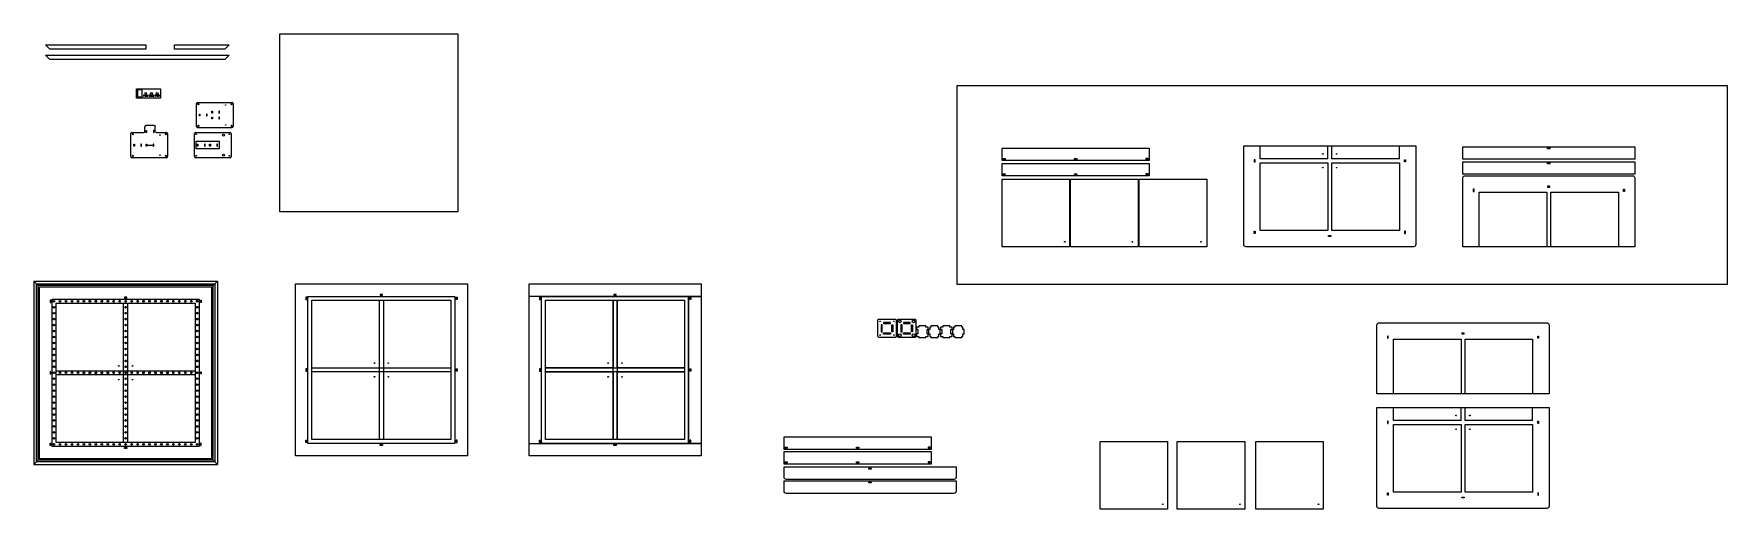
# Model space of a CAD drawing. Header units: inches. Extents: x 107 to 292, y 93 to 145.
import ezdxf

# ---------------------------------------------------------------- set-up
doc = ezdxf.new("R2010")
doc.units = ezdxf.units.IN
doc.header["$MEASUREMENT"] = 0

msp = doc.modelspace()

# ---------------------------------------------------------------- linework, layer by layer
at = {"color": 1}
for p, q in [((118.54, 138.88), (118.54, 138.13)), ((124.96, 134.9), (124.96, 137.4)), ((125.08, 137.52), (128.83, 137.52)), ((128.96, 137.4), (128.96, 134.9)), ((119.32, 134.37), (119.32, 134.87)), ((120.35, 135), (119.45, 135)), ((120.47, 134.37), (120.47, 134.87)), ((128.83, 134.77), (125.08, 134.77)), ((117.81, 131.62), (117.81, 134.12)), ((117.94, 134.25), (119.2, 134.25)), ((119.55, 132.87), (120.25, 132.87)), ((120.6, 134.25), (121.69, 134.25)), ((121.81, 134.12), (121.81, 131.62)), ((124.73, 131.62), (124.73, 134.12)), ((124.86, 134.25), (128.61, 134.25)), ((128.73, 134.12), (128.73, 131.62)), ((121.69, 131.5), (117.94, 131.5)), ((128.61, 131.5), (124.86, 131.5))]:
    msp.add_line(p, q, dxfattribs=at)
at = {"color": 3}
for p, q in [((248.23, 131.37), (248.23, 132.78)), ((248.66, 131.37), (248.66, 132.78)), ((256.03, 131.37), (256.03, 132.78)), ((262.75, 102.85), (262.75, 104.26)), ((263.18, 102.85), (263.18, 104.26)), ((270.55, 102.85), (270.55, 104.26))]:
    msp.add_line(p, q, dxfattribs=at)
at = {"color": 4}
for points in [[(153.43, 125.6), (134.03, 125.6), (134.03, 145), (153.43, 145)], [(126.94, 98.35), (107.54, 98.35), (107.54, 117.75), (126.94, 117.75)]]:
    msp.add_lwpolyline(points, close=True, dxfattribs=at)
at = {"color": 1}
for points in [[(119.45, 143.32), (108.98, 143.32), (108.51, 143.8), (119.45, 143.8)], [(128.51, 142.66), (128.03, 142.19), (108.98, 142.19), (108.51, 142.66)], [(122.57, 143.8), (128.51, 143.8), (128.03, 143.32), (122.57, 143.32)], [(118.42, 139), (121.04, 139), (121.04, 138), (118.42, 138)], [(207.86, 139.36), (291.74, 139.36), (291.74, 117.66), (207.86, 117.66)], [(126.69, 136.37), (126.62, 136.37), (126.62, 136.57), (126.69, 136.57)], [(127.39, 136.37), (127.47, 136.37), (127.47, 136.57), (127.39, 136.57)], [(125.34, 136.05), (125.27, 136.05), (125.27, 136.25), (125.34, 136.25)], [(126.04, 136.05), (126.12, 136.05), (126.12, 136.25), (126.04, 136.25)], [(126.69, 135.72), (126.62, 135.72), (126.62, 135.92), (126.69, 135.92)], [(127.39, 135.72), (127.47, 135.72), (127.47, 135.92), (127.39, 135.92)], [(118.2, 132.77), (118.12, 132.77), (118.12, 132.97), (118.2, 132.97)], [(118.9, 132.77), (118.97, 132.77), (118.97, 132.97), (118.9, 132.97)], [(119.52, 134.25), (119.45, 134.25), (119.45, 134.45), (119.52, 134.45)], [(119.55, 132.77), (119.47, 132.77), (119.47, 132.97), (119.55, 132.97)], [(120.25, 132.77), (120.32, 132.77), (120.32, 132.97), (120.25, 132.97)], [(120.27, 134.25), (120.35, 134.25), (120.35, 134.45), (120.27, 134.45)], [(124.93, 133.3), (127.43, 133.3), (127.43, 132.45), (124.93, 132.45)], [(125.12, 132.77), (125.04, 132.77), (125.04, 132.97), (125.12, 132.97)], [(125.82, 132.77), (125.89, 132.77), (125.89, 132.97), (125.82, 132.97)], [(126.47, 132.77), (126.39, 132.77), (126.39, 132.97), (126.47, 132.97)], [(127.17, 132.77), (127.24, 132.77), (127.24, 132.97), (127.17, 132.97)], [(212.73, 131.18), (212.73, 132.54), (228.76, 132.54), (228.76, 131.18)], [(213.07, 131.41), (213.07, 131.31), (212.82, 131.31), (212.82, 131.41)], [(220.87, 131.41), (220.87, 131.31), (220.62, 131.31), (220.62, 131.41)], [(228.42, 131.41), (228.42, 131.31), (228.67, 131.31), (228.67, 131.41)], [(240.2, 131.03), (240.3, 131.03), (240.3, 131.28), (240.2, 131.28)], [(256.68, 131.03), (256.58, 131.03), (256.58, 131.28), (256.68, 131.28)], [(262.93, 132.7), (281.68, 132.7), (281.68, 131.34), (262.93, 131.34)], [(262.93, 131.06), (281.68, 131.06), (281.68, 129.7), (262.93, 129.7)], [(272.18, 132.48), (272.18, 132.58), (272.43, 132.58), (272.43, 132.48)], [(212.73, 129.52), (212.73, 130.88), (228.76, 130.88), (228.76, 129.52)], [(212.73, 129.15), (220.1, 129.15), (220.1, 121.78), (212.73, 121.78)], [(213.07, 129.75), (213.07, 129.65), (212.82, 129.65), (212.82, 129.75)], [(220.2, 129.15), (227.57, 129.15), (227.57, 121.78), (220.2, 121.78)], [(220.87, 129.75), (220.87, 129.65), (220.62, 129.65), (220.62, 129.75)], [(227.67, 129.15), (235.04, 129.15), (235.04, 121.78), (227.67, 121.78)], [(228.42, 129.75), (228.42, 129.65), (228.67, 129.65), (228.67, 129.75)], [(272.18, 130.84), (272.18, 130.94), (272.43, 130.94), (272.43, 130.84)], [(264.07, 127.83), (264.17, 127.83), (264.17, 128.08), (264.07, 128.08)], [(272.18, 128.4), (272.18, 128.3), (272.43, 128.3), (272.43, 128.4)], [(280.55, 127.83), (280.45, 127.83), (280.45, 128.08), (280.55, 128.08)], [(240.2, 123.48), (240.3, 123.48), (240.3, 123.23), (240.2, 123.23)], [(248.32, 122.92), (248.32, 123.02), (248.57, 123.02), (248.57, 122.92)], [(256.68, 123.48), (256.58, 123.48), (256.58, 123.23), (256.68, 123.23)], [(107.86, 117.42), (126.61, 117.42), (126.61, 98.67), (107.86, 98.67)], [(117.11, 116.29), (117.11, 116.19), (117.36, 116.19), (117.36, 116.29)], [(135.73, 117.74), (154.48, 117.74), (154.48, 98.99), (135.73, 98.99)], [(136.87, 116.04), (136.97, 116.04), (136.97, 116.29), (136.87, 116.29)], [(153.12, 100.35), (137.09, 100.35), (137.09, 116.38), (153.12, 116.38)], [(144.98, 116.6), (144.98, 116.5), (145.23, 116.5), (145.23, 116.6)], [(153.35, 116.04), (153.25, 116.04), (153.25, 116.29), (153.35, 116.29)], [(161.19, 117.74), (179.94, 117.74), (179.94, 98.99), (161.19, 98.99)], [(161.19, 117.74), (179.94, 117.74), (179.94, 116.38), (161.19, 116.38)], [(162.33, 116.04), (162.43, 116.04), (162.43, 116.29), (162.33, 116.29)], [(178.58, 100.35), (162.55, 100.35), (162.55, 116.38), (178.58, 116.38)], [(170.44, 116.6), (170.44, 116.5), (170.69, 116.5), (170.69, 116.6)], [(178.58, 116.38), (179.94, 116.38), (179.94, 100.35), (178.58, 100.35)], [(178.81, 116.04), (178.71, 116.04), (178.71, 116.29), (178.81, 116.29)], [(109, 115.72), (109.1, 115.72), (109.1, 115.97), (109, 115.97)], [(125.25, 100.03), (109.22, 100.03), (109.22, 116.06), (125.25, 116.06)], [(109.65, 115.63), (124.82, 115.63), (124.82, 100.46), (109.65, 100.46)], [(117.02, 115.63), (117.45, 115.63), (117.45, 100.46), (117.02, 100.46)], [(125.48, 115.72), (125.38, 115.72), (125.38, 115.97), (125.48, 115.97)], [(137.52, 115.95), (152.69, 115.95), (152.69, 100.78), (137.52, 100.78)], [(144.89, 115.95), (145.32, 115.95), (145.32, 100.78), (144.89, 100.78)], [(162.98, 115.95), (178.15, 115.95), (178.15, 100.78), (162.98, 100.78)], [(170.35, 115.95), (170.78, 115.95), (170.78, 100.78), (170.35, 100.78)], [(199.69, 112.53), (199.69, 113.28), (199.57, 113.28), (199.57, 112.53)], [(199.83, 113.42), (200.58, 113.42), (200.58, 113.54), (199.83, 113.54)], [(200.72, 112.53), (200.72, 113.28), (200.84, 113.28), (200.84, 112.53)], [(201.84, 112.53), (201.84, 113.28), (201.72, 113.28), (201.72, 112.53)], [(201.98, 113.42), (202.73, 113.42), (202.73, 113.54), (201.98, 113.54)], [(202.87, 112.53), (202.87, 113.28), (202.99, 113.28), (202.99, 112.53)], [(204.56, 112.78), (204.69, 112.78), (204.69, 113.04), (204.43, 113.04), (204.43, 113.16), (203.68, 113.16), (203.68, 113.04), (203.42, 113.04), (203.42, 112.78), (203.55, 112.78), (203.55, 112.28), (203.42, 112.28), (203.42, 112.02), (203.68, 112.02), (203.68, 111.91), (204.43, 111.91), (204.43, 112.02), (204.69, 112.02), (204.69, 112.28), (204.56, 112.28)], [(205.86, 112.28), (205.99, 112.28), (205.99, 112.78), (205.86, 112.78), (205.86, 113.04), (205.73, 113.04), (205.73, 113.16), (204.98, 113.16), (204.98, 113.04), (204.85, 113.04), (204.85, 112.78), (204.72, 112.78), (204.72, 112.28), (204.85, 112.28), (204.85, 112.02), (204.98, 112.02), (204.98, 111.91), (205.73, 111.91), (205.73, 112.02), (205.86, 112.02)], [(207.17, 112.78), (207.3, 112.78), (207.3, 113.04), (207.04, 113.04), (207.04, 113.16), (206.29, 113.16), (206.29, 113.04), (206.03, 113.04), (206.03, 112.78), (206.16, 112.78), (206.16, 112.28), (206.03, 112.28), (206.03, 112.02), (206.29, 112.02), (206.29, 111.91), (207.04, 111.91), (207.04, 112.02), (207.3, 112.02), (207.3, 112.28), (207.17, 112.28)], [(208.47, 112.28), (208.6, 112.28), (208.6, 112.78), (208.47, 112.78), (208.47, 113.04), (208.34, 113.04), (208.34, 113.16), (207.59, 113.16), (207.59, 113.04), (207.46, 113.04), (207.46, 112.78), (207.33, 112.78), (207.33, 112.28), (207.46, 112.28), (207.46, 112.02), (207.59, 112.02), (207.59, 111.91), (208.34, 111.91), (208.34, 112.02), (208.47, 112.02)], [(199.83, 112.39), (200.58, 112.39), (200.58, 112.27), (199.83, 112.27)], [(201.98, 112.39), (202.73, 112.39), (202.73, 112.27), (201.98, 112.27)], [(254.72, 111.81), (254.82, 111.81), (254.82, 112.06), (254.72, 112.06)], [(262.84, 112.38), (262.84, 112.28), (263.09, 112.28), (263.09, 112.38)], [(271.2, 111.81), (271.1, 111.81), (271.1, 112.06), (271.2, 112.06)], [(109, 107.92), (109.1, 107.92), (109.1, 108.17), (109, 108.17)], [(124.82, 108.26), (124.82, 107.83), (109.65, 107.83), (109.65, 108.26)], [(125.48, 107.92), (125.38, 107.92), (125.38, 108.17), (125.48, 108.17)], [(136.87, 108.24), (136.97, 108.24), (136.97, 108.49), (136.87, 108.49)], [(152.69, 108.58), (152.69, 108.15), (137.52, 108.15), (137.52, 108.58)], [(153.35, 108.24), (153.25, 108.24), (153.25, 108.49), (153.35, 108.49)], [(162.33, 108.24), (162.43, 108.24), (162.43, 108.49), (162.33, 108.49)], [(178.15, 108.58), (178.15, 108.15), (162.98, 108.15), (162.98, 108.58)], [(178.81, 108.24), (178.71, 108.24), (178.71, 108.49), (178.81, 108.49)], [(254.72, 102.51), (254.82, 102.51), (254.82, 102.76), (254.72, 102.76)], [(271.2, 102.51), (271.1, 102.51), (271.1, 102.76), (271.2, 102.76)], [(109, 100.37), (109.1, 100.37), (109.1, 100.12), (109, 100.12)], [(117.11, 99.81), (117.11, 99.91), (117.36, 99.91), (117.36, 99.81)], [(125.48, 100.37), (125.38, 100.37), (125.38, 100.12), (125.48, 100.12)], [(136.87, 100.69), (136.97, 100.69), (136.97, 100.44), (136.87, 100.44)], [(144.98, 100.12), (144.98, 100.22), (145.23, 100.22), (145.23, 100.12)], [(153.35, 100.69), (153.25, 100.69), (153.25, 100.44), (153.35, 100.44)], [(161.19, 100.35), (179.94, 100.35), (179.94, 98.99), (161.19, 98.99)], [(162.33, 100.69), (162.43, 100.69), (162.43, 100.44), (162.33, 100.44)], [(170.44, 100.12), (170.44, 100.22), (170.69, 100.22), (170.69, 100.12)], [(178.81, 100.69), (178.71, 100.69), (178.71, 100.44), (178.81, 100.44)], [(188.98, 99.7), (188.98, 101.06), (205.01, 101.06), (205.01, 99.7)], [(189.32, 99.93), (189.32, 99.83), (189.07, 99.83), (189.07, 99.93)], [(197.12, 99.93), (197.12, 99.83), (196.87, 99.83), (196.87, 99.93)], [(204.67, 99.93), (204.67, 99.83), (204.92, 99.83), (204.92, 99.93)], [(223.41, 100.55), (230.78, 100.55), (230.78, 93.18), (223.41, 93.18)], [(231.82, 100.55), (239.19, 100.55), (239.19, 93.18), (231.82, 93.18)], [(240.37, 100.55), (247.74, 100.55), (247.74, 93.18), (240.37, 93.18)], [(188.98, 98.1), (188.98, 99.46), (205.01, 99.46), (205.01, 98.1)], [(189.32, 98.33), (189.32, 98.23), (189.07, 98.23), (189.07, 98.33)], [(197.12, 98.33), (197.12, 98.23), (196.87, 98.23), (196.87, 98.33)], [(204.67, 98.33), (204.67, 98.23), (204.92, 98.23), (204.92, 98.33)], [(198.23, 97.55), (198.23, 97.65), (198.48, 97.65), (198.48, 97.55)], [(198.23, 96.04), (198.23, 96.14), (198.48, 96.14), (198.48, 96.04)], [(254.72, 94.96), (254.82, 94.96), (254.82, 94.71), (254.72, 94.71)], [(262.84, 94.4), (262.84, 94.5), (263.09, 94.5), (263.09, 94.4)], [(271.2, 94.96), (271.1, 94.96), (271.1, 94.71), (271.2, 94.71)]]:
    msp.add_lwpolyline(points, close=True, dxfattribs=at)
msp.add_lwpolyline([(118.54, 138.13), (119.04, 138.13), (119.04, 138.88), (118.54, 138.88)], dxfattribs=at)
at = {"color": 2, "linetype": 'ByBlock', "flags": 128}
for points in [[(119.29, 138.22), (119.3, 138.22), (119.3, 138.33), (119.28, 138.33), (119.26, 138.25), (119.26, 138.25), (119.25, 138.24), (119.25, 138.23), (119.25, 138.24), (119.25, 138.24), (119.25, 138.25), (119.22, 138.33), (119.2, 138.33), (119.2, 138.22), (119.21, 138.22), (119.21, 138.31), (119.24, 138.22), (119.26, 138.22), (119.29, 138.31)], [(119.43, 138.27), (119.43, 138.28), (119.42, 138.29), (119.42, 138.29), (119.42, 138.3), (119.42, 138.3), (119.42, 138.31), (119.41, 138.31), (119.41, 138.32), (119.4, 138.32), (119.4, 138.32), (119.39, 138.32), (119.39, 138.33), (119.38, 138.33), (119.37, 138.33), (119.37, 138.33), (119.37, 138.33), (119.36, 138.33), (119.35, 138.32), (119.35, 138.32), (119.34, 138.32), (119.34, 138.31), (119.33, 138.31), (119.33, 138.3), (119.33, 138.3), (119.32, 138.29), (119.32, 138.29), (119.32, 138.28), (119.32, 138.27), (119.32, 138.27), (119.32, 138.26), (119.32, 138.26), (119.33, 138.25), (119.33, 138.24), (119.33, 138.24), (119.33, 138.24), (119.34, 138.23), (119.34, 138.23), (119.35, 138.22), (119.35, 138.22), (119.35, 138.22), (119.36, 138.22), (119.37, 138.22), (119.37, 138.22), (119.37, 138.22), (119.38, 138.22), (119.39, 138.22), (119.39, 138.22), (119.4, 138.22), (119.4, 138.22), (119.41, 138.23), (119.41, 138.23), (119.42, 138.24), (119.42, 138.24), (119.42, 138.24), (119.42, 138.25), (119.42, 138.26), (119.43, 138.26), (119.43, 138.27)], [(119.41, 138.27), (119.41, 138.26), (119.41, 138.26), (119.41, 138.25), (119.4, 138.24), (119.4, 138.24), (119.4, 138.24), (119.39, 138.23), (119.39, 138.23), (119.38, 138.23), (119.37, 138.23), (119.37, 138.23), (119.36, 138.23), (119.36, 138.23), (119.35, 138.23), (119.35, 138.24), (119.34, 138.24), (119.34, 138.25), (119.34, 138.26), (119.34, 138.26), (119.34, 138.27), (119.34, 138.28), (119.34, 138.28), (119.34, 138.29), (119.34, 138.3), (119.34, 138.3), (119.35, 138.31), (119.35, 138.31), (119.35, 138.31), (119.36, 138.31), (119.37, 138.32), (119.37, 138.32), (119.38, 138.32), (119.39, 138.31), (119.39, 138.31), (119.4, 138.31), (119.4, 138.3), (119.41, 138.29), (119.41, 138.29), (119.41, 138.29), (119.41, 138.28), (119.41, 138.27)], [(119.53, 138.28), (119.53, 138.29), (119.53, 138.29), (119.53, 138.3), (119.53, 138.3), (119.53, 138.31), (119.52, 138.31), (119.52, 138.32), (119.51, 138.32), (119.51, 138.32), (119.5, 138.32), (119.5, 138.33), (119.49, 138.33), (119.44, 138.33), (119.44, 138.22), (119.49, 138.22), (119.5, 138.22), (119.5, 138.22), (119.5, 138.22), (119.51, 138.22), (119.51, 138.22), (119.52, 138.23), (119.52, 138.23), (119.53, 138.24), (119.53, 138.24), (119.53, 138.25), (119.53, 138.25), (119.53, 138.26), (119.53, 138.27), (119.53, 138.27)], [(119.57, 138.23), (119.57, 138.27), (119.63, 138.27), (119.63, 138.28), (119.57, 138.28), (119.57, 138.31), (119.63, 138.31), (119.63, 138.33), (119.55, 138.33), (119.55, 138.22), (119.64, 138.22), (119.64, 138.23)], [(119.79, 138.27), (119.79, 138.27), (119.79, 138.28), (119.79, 138.28), (119.79, 138.29), (119.8, 138.3), (119.8, 138.3), (119.8, 138.31), (119.81, 138.31), (119.81, 138.31), (119.81, 138.32), (119.82, 138.32), (119.83, 138.32), (119.83, 138.32), (119.84, 138.32), (119.85, 138.31), (119.85, 138.31), (119.85, 138.31), (119.85, 138.3), (119.86, 138.29), (119.87, 138.3), (119.87, 138.3), (119.87, 138.31), (119.87, 138.31), (119.86, 138.32), (119.86, 138.32), (119.85, 138.32), (119.85, 138.33), (119.84, 138.33), (119.84, 138.33), (119.83, 138.33), (119.82, 138.33), (119.81, 138.33), (119.81, 138.33), (119.8, 138.32), (119.8, 138.32), (119.79, 138.32), (119.79, 138.31), (119.78, 138.3), (119.78, 138.3), (119.78, 138.3), (119.78, 138.29), (119.78, 138.28), (119.78, 138.27), (119.78, 138.27), (119.78, 138.27), (119.78, 138.26), (119.78, 138.25), (119.78, 138.25), (119.79, 138.24), (119.79, 138.23), (119.79, 138.23), (119.8, 138.22), (119.8, 138.22), (119.81, 138.22), (119.81, 138.22), (119.82, 138.22), (119.83, 138.22), (119.83, 138.22), (119.84, 138.22), (119.85, 138.22), (119.85, 138.22), (119.86, 138.23), (119.86, 138.23), (119.86, 138.23), (119.87, 138.24), (119.87, 138.25), (119.87, 138.25), (119.86, 138.26), (119.86, 138.25), (119.86, 138.25), (119.85, 138.24), (119.85, 138.24), (119.84, 138.23), (119.83, 138.23), (119.83, 138.23), (119.82, 138.23), (119.81, 138.23), (119.81, 138.23), (119.8, 138.24), (119.8, 138.24), (119.8, 138.25), (119.8, 138.25), (119.79, 138.26)], [(119.99, 138.28), (119.99, 138.28), (119.99, 138.29), (119.99, 138.3), (119.98, 138.3), (119.98, 138.3), (119.98, 138.31), (119.98, 138.31), (119.97, 138.32), (119.97, 138.32), (119.97, 138.32), (119.96, 138.33), (119.95, 138.33), (119.95, 138.33), (119.94, 138.33), (119.94, 138.33), (119.93, 138.33), (119.92, 138.33), (119.92, 138.33), (119.91, 138.32), (119.91, 138.32), (119.9, 138.31), (119.9, 138.31), (119.89, 138.31), (119.89, 138.3), (119.89, 138.29), (119.89, 138.29), (119.89, 138.28), (119.89, 138.27), (119.89, 138.27), (119.89, 138.26), (119.89, 138.26), (119.89, 138.25), (119.89, 138.25), (119.89, 138.24), (119.9, 138.24), (119.9, 138.23), (119.91, 138.23), (119.91, 138.22), (119.91, 138.22), (119.92, 138.22), (119.92, 138.22), (119.93, 138.22), (119.94, 138.22), (119.94, 138.22), (119.95, 138.22), (119.95, 138.22), (119.96, 138.22), (119.97, 138.22), (119.97, 138.22), (119.97, 138.23), (119.98, 138.23), (119.98, 138.24), (119.98, 138.24), (119.99, 138.25), (119.99, 138.25), (119.99, 138.26), (119.99, 138.27), (119.99, 138.27)], [(119.98, 138.27), (119.98, 138.26), (119.97, 138.26), (119.97, 138.25), (119.97, 138.25), (119.96, 138.24), (119.96, 138.23), (119.95, 138.23), (119.95, 138.23), (119.94, 138.23), (119.94, 138.23), (119.93, 138.23), (119.92, 138.23), (119.92, 138.24), (119.91, 138.24), (119.91, 138.25), (119.91, 138.25), (119.9, 138.26), (119.9, 138.26), (119.9, 138.27), (119.9, 138.28), (119.9, 138.28), (119.9, 138.29), (119.91, 138.3), (119.91, 138.3), (119.91, 138.31), (119.91, 138.31), (119.92, 138.31), (119.93, 138.32), (119.93, 138.32), (119.94, 138.32), (119.95, 138.32), (119.95, 138.32), (119.96, 138.31), (119.96, 138.31), (119.97, 138.3), (119.97, 138.3), (119.97, 138.29), (119.97, 138.29), (119.98, 138.28), (119.98, 138.27)], [(120.02, 138.23), (120.02, 138.33), (120.01, 138.33), (120.01, 138.22), (120.08, 138.22), (120.08, 138.23)], [(120.19, 138.28), (120.19, 138.28), (120.19, 138.29), (120.19, 138.3), (120.19, 138.3), (120.19, 138.3), (120.18, 138.31), (120.18, 138.31), (120.17, 138.32), (120.17, 138.32), (120.17, 138.32), (120.16, 138.33), (120.16, 138.33), (120.15, 138.33), (120.14, 138.33), (120.14, 138.33), (120.13, 138.33), (120.13, 138.33), (120.12, 138.33), (120.11, 138.32), (120.11, 138.32), (120.1, 138.31), (120.1, 138.31), (120.1, 138.31), (120.09, 138.3), (120.09, 138.29), (120.09, 138.29), (120.09, 138.28), (120.09, 138.27), (120.09, 138.27), (120.09, 138.26), (120.09, 138.26), (120.09, 138.25), (120.1, 138.25), (120.1, 138.24), (120.1, 138.24), (120.1, 138.23), (120.11, 138.23), (120.11, 138.22), (120.12, 138.22), (120.12, 138.22), (120.13, 138.22), (120.13, 138.22), (120.14, 138.22), (120.15, 138.22), (120.16, 138.22), (120.16, 138.22), (120.17, 138.22), (120.17, 138.22), (120.17, 138.23), (120.18, 138.23), (120.18, 138.24), (120.19, 138.24), (120.19, 138.25), (120.19, 138.25), (120.19, 138.26), (120.19, 138.27), (120.19, 138.27)], [(120.18, 138.27), (120.18, 138.26), (120.18, 138.26), (120.18, 138.25), (120.17, 138.25), (120.17, 138.24), (120.17, 138.24), (120.16, 138.23), (120.16, 138.23), (120.15, 138.23), (120.14, 138.23), (120.14, 138.23), (120.13, 138.23), (120.13, 138.23), (120.12, 138.24), (120.12, 138.24), (120.11, 138.25), (120.11, 138.25), (120.11, 138.26), (120.11, 138.26), (120.1, 138.27), (120.1, 138.28), (120.11, 138.28), (120.11, 138.29), (120.11, 138.3), (120.11, 138.3), (120.12, 138.31), (120.12, 138.31), (120.12, 138.31), (120.13, 138.32), (120.13, 138.32), (120.14, 138.32), (120.15, 138.32), (120.16, 138.32), (120.16, 138.31), (120.17, 138.31), (120.17, 138.3), (120.17, 138.3), (120.18, 138.29), (120.18, 138.29), (120.18, 138.28), (120.18, 138.27)], [(120.3, 138.3), (120.3, 138.31), (120.29, 138.31), (120.29, 138.32), (120.29, 138.32), (120.28, 138.33), (120.28, 138.33), (120.28, 138.33), (120.27, 138.33), (120.26, 138.33), (120.21, 138.33), (120.21, 138.22), (120.23, 138.22), (120.23, 138.27), (120.25, 138.27), (120.25, 138.27), (120.25, 138.27), (120.26, 138.26), (120.26, 138.26), (120.27, 138.25), (120.27, 138.25), (120.28, 138.24), (120.29, 138.22), (120.31, 138.22), (120.29, 138.25), (120.29, 138.25), (120.28, 138.26), (120.28, 138.26), (120.28, 138.27), (120.27, 138.27), (120.28, 138.27), (120.28, 138.27), (120.29, 138.27), (120.29, 138.28), (120.29, 138.28), (120.3, 138.29), (120.3, 138.29), (120.3, 138.3)], [(120.28, 138.29), (120.28, 138.29), (120.28, 138.29), (120.27, 138.28), (120.27, 138.28), (120.27, 138.28), (120.26, 138.28), (120.23, 138.28), (120.23, 138.32), (120.26, 138.32), (120.27, 138.32), (120.27, 138.31), (120.28, 138.31), (120.28, 138.31), (120.28, 138.31), (120.28, 138.3)], [(120.5, 138.31), (120.49, 138.32), (120.49, 138.32), (120.49, 138.32), (120.48, 138.33), (120.47, 138.33), (120.47, 138.33), (120.46, 138.33), (120.45, 138.33), (120.44, 138.33), (120.44, 138.33), (120.43, 138.33), (120.43, 138.32), (120.42, 138.32), (120.42, 138.32), (120.42, 138.31), (120.42, 138.3), (120.42, 138.3), (120.42, 138.29), (120.42, 138.29), (120.42, 138.29), (120.43, 138.28), (120.43, 138.28), (120.44, 138.28), (120.44, 138.28), (120.45, 138.27), (120.46, 138.27), (120.47, 138.27), (120.48, 138.27), (120.48, 138.26), (120.49, 138.26), (120.49, 138.26), (120.49, 138.25), (120.49, 138.25), (120.49, 138.24), (120.48, 138.24), (120.48, 138.23), (120.47, 138.23), (120.47, 138.23), (120.46, 138.23), (120.46, 138.23), (120.45, 138.23), (120.44, 138.24), (120.44, 138.24), (120.44, 138.24), (120.43, 138.24), (120.43, 138.24), (120.43, 138.25), (120.43, 138.26), (120.42, 138.26), (120.42, 138.26), (120.42, 138.25), (120.42, 138.24), (120.42, 138.24), (120.43, 138.23), (120.43, 138.23), (120.44, 138.22), (120.44, 138.22), (120.45, 138.22), (120.45, 138.22), (120.46, 138.22), (120.46, 138.22), (120.47, 138.22), (120.48, 138.22), (120.48, 138.22), (120.49, 138.23), (120.49, 138.23), (120.5, 138.24), (120.5, 138.24), (120.5, 138.24), (120.5, 138.25), (120.5, 138.25), (120.5, 138.26), (120.5, 138.27), (120.49, 138.27), (120.49, 138.27), (120.48, 138.28), (120.48, 138.28), (120.48, 138.28), (120.47, 138.28), (120.46, 138.29), (120.46, 138.29), (120.45, 138.29), (120.44, 138.29), (120.44, 138.29), (120.44, 138.3), (120.43, 138.3), (120.43, 138.3), (120.43, 138.31), (120.44, 138.31), (120.44, 138.32), (120.45, 138.32), (120.46, 138.32), (120.47, 138.32), (120.47, 138.32), (120.48, 138.31), (120.48, 138.31), (120.48, 138.31), (120.48, 138.3), (120.5, 138.3), (120.5, 138.3)], [(120.6, 138.3), (120.6, 138.31), (120.6, 138.31), (120.6, 138.32), (120.59, 138.32), (120.59, 138.32), (120.59, 138.33), (120.58, 138.33), (120.58, 138.33), (120.57, 138.33), (120.52, 138.33), (120.52, 138.22), (120.54, 138.22), (120.54, 138.27), (120.56, 138.27), (120.57, 138.27), (120.58, 138.27), (120.59, 138.27), (120.59, 138.27), (120.6, 138.27), (120.6, 138.28), (120.6, 138.28), (120.6, 138.29), (120.6, 138.3)], [(120.59, 138.29), (120.59, 138.29), (120.58, 138.28), (120.58, 138.28), (120.58, 138.28), (120.57, 138.28), (120.56, 138.28), (120.54, 138.28), (120.54, 138.32), (120.57, 138.32), (120.58, 138.32), (120.58, 138.31), (120.59, 138.31), (120.59, 138.31), (120.59, 138.3)], [(120.64, 138.23), (120.64, 138.27), (120.7, 138.27), (120.7, 138.28), (120.64, 138.28), (120.64, 138.32), (120.7, 138.32), (120.7, 138.33), (120.62, 138.33), (120.62, 138.22), (120.7, 138.22), (120.7, 138.23)], [(120.74, 138.23), (120.74, 138.27), (120.8, 138.27), (120.8, 138.28), (120.74, 138.28), (120.74, 138.32), (120.8, 138.32), (120.8, 138.33), (120.72, 138.33), (120.72, 138.22), (120.81, 138.22), (120.81, 138.23)], [(120.9, 138.28), (120.9, 138.27), (120.9, 138.26), (120.9, 138.26), (120.9, 138.25), (120.89, 138.25), (120.89, 138.24), (120.89, 138.24), (120.88, 138.24), (120.88, 138.24), (120.87, 138.23), (120.86, 138.23), (120.84, 138.23), (120.84, 138.32), (120.87, 138.32), (120.88, 138.32), (120.88, 138.32), (120.89, 138.31), (120.89, 138.31), (120.9, 138.3), (120.9, 138.3), (120.9, 138.29), (120.9, 138.28), (120.9, 138.28)]]:
    msp.add_lwpolyline(points, close=True, dxfattribs=at)
for points in [[(119.52, 138.28), (119.52, 138.26), (119.52, 138.26), (119.52, 138.25), (119.52, 138.25), (119.51, 138.24), (119.51, 138.24), (119.51, 138.24), (119.5, 138.23), (119.5, 138.23), (119.49, 138.23), (119.46, 138.23), (119.46, 138.31), (119.48, 138.31), (119.49, 138.31), (119.5, 138.31), (119.5, 138.31), (119.5, 138.31), (119.51, 138.3), (119.51, 138.3), (119.52, 138.29), (119.52, 138.29), (119.52, 138.28)], [(120.92, 138.27), (120.92, 138.28), (120.92, 138.29), (120.91, 138.3), (120.91, 138.3), (120.91, 138.3), (120.91, 138.31), (120.9, 138.32), (120.9, 138.32), (120.9, 138.32), (120.89, 138.33), (120.88, 138.33), (120.88, 138.33), (120.86, 138.33), (120.83, 138.33), (120.83, 138.22), (120.87, 138.22), (120.87, 138.22), (120.88, 138.22), (120.88, 138.22), (120.88, 138.22), (120.89, 138.23), (120.9, 138.23), (120.9, 138.23), (120.91, 138.24), (120.91, 138.24), (120.91, 138.25), (120.91, 138.25), (120.91, 138.26), (120.91, 138.26), (120.92, 138.27)]]:
    msp.add_lwpolyline(points, dxfattribs=at)
at = {"color": 1}
for points in [[(257.82, 132.78), (257.82, 122.03, -0.414214), (257.57, 121.78), (239.32, 121.78, -0.414214), (239.07, 122.03), (239.07, 132.78)], [(262.93, 121.78), (262.93, 129.28, -0.414214), (263.18, 129.53), (281.43, 129.53, -0.414214), (281.68, 129.28), (281.68, 121.78)], [(199.33, 113.91), (201.08, 113.91, -0.414214), (201.21, 113.78), (201.21, 112.03, -0.414214), (201.08, 111.91), (199.33, 111.91, -0.414214), (199.21, 112.03), (199.21, 113.78, -0.414214)], [(201.48, 113.91), (203.23, 113.91, -0.414214), (203.35, 113.78), (203.35, 112.03, -0.414214), (203.23, 111.91), (201.48, 111.91, -0.414214), (201.35, 112.03), (201.35, 113.78, -0.414214)], [(253.59, 105.76), (253.59, 113.26, -0.414214), (253.84, 113.51), (272.09, 113.51, -0.414214), (272.34, 113.26), (272.34, 105.76)], [(272.34, 104.26), (272.34, 93.51, -0.414214), (272.09, 93.26), (253.84, 93.26, -0.414214), (253.59, 93.51), (253.59, 104.26)], [(188.98, 97.78), (207.73, 97.78), (207.73, 96.67, -0.414214), (207.48, 96.42), (189.23, 96.42, -0.414214), (188.98, 96.67)], [(188.98, 96.26), (207.73, 96.26), (207.73, 95.15, -0.414214), (207.48, 94.9), (189.23, 94.9, -0.414214), (188.98, 95.15)]]:
    msp.add_lwpolyline(points, format="xyb", close=True, dxfattribs=at)
at = {"color": 3}
for points in [[(248.23, 131.37), (240.86, 131.37), (240.86, 132.78)], [(256.03, 131.37), (248.66, 131.37)], [(264.72, 121.78), (264.72, 127.74), (272.09, 127.74), (272.09, 121.78)], [(272.52, 121.78), (272.52, 127.74), (279.89, 127.74), (279.89, 121.78)], [(255.38, 105.76), (255.38, 111.72), (262.75, 111.72), (262.75, 105.76)], [(263.18, 105.76), (263.18, 111.72), (270.55, 111.72), (270.55, 105.76)], [(262.75, 102.85), (255.38, 102.85), (255.38, 104.26)], [(270.55, 102.85), (263.18, 102.85)]]:
    msp.add_lwpolyline(points, dxfattribs=at)
for points in [[(240.86, 130.94), (248.23, 130.94), (248.23, 123.57), (240.86, 123.57)], [(248.66, 130.94), (256.03, 130.94), (256.03, 123.57), (248.66, 123.57)], [(162.98, 115.95), (170.35, 115.95), (170.35, 108.58), (162.98, 108.58)], [(170.78, 115.95), (178.15, 115.95), (178.15, 108.58), (170.78, 108.58)], [(162.98, 108.15), (170.35, 108.15), (170.35, 100.78), (162.98, 100.78)], [(170.78, 108.15), (178.15, 108.15), (178.15, 100.78), (170.78, 100.78)], [(255.38, 102.42), (262.75, 102.42), (262.75, 95.05), (255.38, 95.05)], [(263.18, 102.42), (270.55, 102.42), (270.55, 95.05), (263.18, 95.05)]]:
    msp.add_lwpolyline(points, close=True, dxfattribs=at)
at = {"color": 7}
for points in [[(127.24, 118.05), (126.76, 117.57), (107.71, 117.57), (107.24, 118.05)], [(107.24, 98.05), (107.71, 98.52), (107.71, 117.57), (107.24, 118.05)], [(127.24, 98.05), (126.76, 98.52), (126.76, 117.57), (127.24, 118.05)], [(127.24, 98.05), (126.76, 98.52), (107.71, 98.52), (107.24, 98.05)]]:
    msp.add_lwpolyline(points, close=True, dxfattribs=at)
at = {"color": 1}
for centre, radius in [((119.42, 138.5), 0.1), ((120.04, 138.5), 0.1), ((120.67, 138.5), 0.1), ((125.16, 137.32), 0.057), ((128.14, 137.24), 0.025), ((128.76, 137.32), 0.057), ((125.16, 134.97), 0.057), ((128.14, 135.06), 0.025), ((128.76, 134.97), 0.057), ((118.01, 134.05), 0.057), ((120.99, 133.96), 0.025), ((121.61, 134.05), 0.057), ((124.93, 134.05), 0.04), ((127.91, 133.96), 0.1), ((128.53, 134.05), 0.04), ((118.01, 131.7), 0.057), ((120.99, 131.78), 0.025), ((121.61, 131.7), 0.057), ((124.93, 131.7), 0.04), ((127.91, 131.78), 0.1), ((128.53, 131.7), 0.04), ((247.69, 131.91), 0.035), ((249.19, 131.91), 0.035), ((247.69, 130.41), 0.035), ((249.19, 130.41), 0.035), ((219.57, 122.32), 0.035), ((226.94, 122.32), 0.035), ((234.41, 122.32), 0.035), ((109.44, 115.85), 0.09), ((109.44, 115.2), 0.09), ((109.44, 114.55), 0.09), ((110.09, 115.85), 0.09), ((110.74, 115.85), 0.09), ((111.39, 115.85), 0.09), ((112.04, 115.85), 0.09), ((112.69, 115.85), 0.09), ((113.34, 115.85), 0.09), ((113.99, 115.85), 0.09), ((114.64, 115.85), 0.09), ((115.29, 115.85), 0.09), ((115.94, 115.85), 0.09), ((116.59, 115.85), 0.09), ((117.24, 115.85), 0.09), ((117.24, 115.2), 0.09), ((117.24, 114.55), 0.09), ((117.89, 115.85), 0.09), ((118.54, 115.85), 0.09), ((119.19, 115.85), 0.09), ((119.84, 115.85), 0.09), ((120.49, 115.85), 0.09), ((121.14, 115.85), 0.09), ((121.79, 115.85), 0.09), ((122.44, 115.85), 0.09), ((123.09, 115.85), 0.09), ((123.74, 115.85), 0.09), ((124.39, 115.85), 0.09), ((125.04, 115.85), 0.09), ((125.04, 115.2), 0.09), ((125.04, 114.55), 0.09), ((109.44, 113.9), 0.09), ((109.44, 113.25), 0.09), ((109.44, 112.6), 0.09), ((117.24, 113.9), 0.09), ((117.24, 113.25), 0.09), ((117.24, 112.6), 0.09), ((125.04, 113.9), 0.09), ((125.04, 113.25), 0.09), ((125.04, 112.6), 0.09), ((199.46, 113.66), 0.035), ((200.96, 113.66), 0.035), ((201.6, 113.66), 0.15), ((203.1, 113.66), 0.15), ((109.44, 111.95), 0.09), ((109.44, 111.3), 0.09), ((109.44, 110.65), 0.09), ((117.24, 111.95), 0.09), ((117.24, 111.3), 0.09), ((117.24, 110.65), 0.09), ((125.04, 111.95), 0.09), ((125.04, 111.3), 0.09), ((125.04, 110.65), 0.09), ((199.46, 112.16), 0.035), ((200.96, 112.16), 0.035), ((201.6, 112.16), 0.15), ((203.1, 112.16), 0.15), ((109.44, 110), 0.09), ((109.44, 109.35), 0.09), ((117.24, 110), 0.09), ((117.24, 109.35), 0.09), ((125.04, 110), 0.09), ((125.04, 109.35), 0.09), ((144.36, 109.11), 0.035), ((145.86, 109.11), 0.035), ((169.82, 109.11), 0.035), ((171.32, 109.11), 0.035), ((109.44, 108.7), 0.09), ((109.44, 108.05), 0.09), ((109.44, 108.05), 0.09), ((109.44, 107.4), 0.09), ((110.09, 108.05), 0.09), ((110.74, 108.05), 0.09), ((111.39, 108.05), 0.09), ((112.04, 108.05), 0.09), ((112.69, 108.05), 0.09), ((113.34, 108.05), 0.09), ((113.99, 108.05), 0.09), ((114.64, 108.05), 0.09), ((115.29, 108.05), 0.09), ((115.94, 108.05), 0.09), ((116.49, 108.8), 0.035), ((116.49, 107.3), 0.035), ((116.59, 108.05), 0.09), ((117.24, 108.7), 0.09), ((117.24, 108.05), 0.09), ((117.24, 107.4), 0.09), ((117.89, 108.05), 0.09), ((117.99, 108.8), 0.035), ((117.99, 107.3), 0.035), ((118.54, 108.05), 0.09), ((119.19, 108.05), 0.09), ((119.84, 108.05), 0.09), ((120.49, 108.05), 0.09), ((121.14, 108.05), 0.09), ((121.79, 108.05), 0.09), ((122.44, 108.05), 0.09), ((123.09, 108.05), 0.09), ((123.74, 108.05), 0.09), ((124.39, 108.05), 0.09), ((125.04, 108.7), 0.09), ((125.04, 108.05), 0.09), ((125.04, 107.4), 0.09), ((144.36, 107.61), 0.035), ((145.86, 107.61), 0.035), ((169.82, 107.61), 0.035), ((171.32, 107.61), 0.035), ((109.44, 106.75), 0.09), ((109.44, 106.1), 0.09), ((109.44, 105.45), 0.09), ((117.24, 106.75), 0.09), ((117.24, 106.1), 0.09), ((117.24, 105.45), 0.09), ((125.04, 106.75), 0.09), ((125.04, 106.1), 0.09), ((125.04, 105.45), 0.09), ((109.44, 104.8), 0.09), ((109.44, 104.15), 0.09), ((109.44, 103.5), 0.09), ((117.24, 104.8), 0.09), ((117.24, 104.15), 0.09), ((117.24, 103.5), 0.09), ((125.04, 104.8), 0.09), ((125.04, 104.15), 0.09), ((125.04, 103.5), 0.09), ((262.21, 103.39), 0.035), ((263.71, 103.39), 0.035), ((109.44, 102.85), 0.09), ((109.44, 102.2), 0.09), ((109.44, 101.55), 0.09), ((117.24, 102.85), 0.09), ((117.24, 102.2), 0.09), ((117.24, 101.55), 0.09), ((125.04, 102.85), 0.09), ((125.04, 102.2), 0.09), ((125.04, 101.55), 0.09), ((262.21, 101.89), 0.035), ((263.71, 101.89), 0.035), ((109.44, 100.9), 0.09), ((109.44, 100.25), 0.09), ((109.44, 100.25), 0.09), ((110.09, 100.25), 0.09), ((110.74, 100.25), 0.09), ((111.39, 100.25), 0.09), ((112.04, 100.25), 0.09), ((112.69, 100.25), 0.09), ((113.34, 100.25), 0.09), ((113.99, 100.25), 0.09), ((114.64, 100.25), 0.09), ((115.29, 100.25), 0.09), ((115.94, 100.25), 0.09), ((116.59, 100.25), 0.09), ((117.24, 100.9), 0.09), ((117.24, 100.25), 0.09), ((117.89, 100.25), 0.09), ((118.54, 100.25), 0.09), ((119.19, 100.25), 0.09), ((119.84, 100.25), 0.09), ((120.49, 100.25), 0.09), ((121.14, 100.25), 0.09), ((121.79, 100.25), 0.09), ((122.44, 100.25), 0.09), ((123.09, 100.25), 0.09), ((123.74, 100.25), 0.09), ((124.39, 100.25), 0.09), ((125.04, 100.9), 0.09), ((125.04, 100.25), 0.09), ((230.24, 93.72), 0.035), ((238.66, 93.72), 0.035), ((247.21, 93.72), 0.035)]:
    msp.add_circle(centre, radius, dxfattribs=at)
for centre, start, end in [((125.08, 137.4), 90, 180), ((128.83, 137.4), 0, 90), ((119.45, 134.87), 90, 180), ((120.35, 134.87), 0, 90), ((125.08, 134.9), 180, 270), ((128.83, 134.9), 270, 0), ((117.94, 134.12), 90, 180), ((119.2, 134.37), 270, 0), ((120.6, 134.37), 180, 270), ((121.69, 134.12), 0, 90), ((124.86, 134.12), 90, 180), ((128.61, 134.12), 0, 90), ((117.94, 131.62), 180, 270), ((121.69, 131.62), 270, 0), ((124.86, 131.62), 180, 270), ((128.61, 131.62), 270, 0)]:
    msp.add_arc(centre, 0.125, start, end, dxfattribs=at)

doc.saveas('drawing.dxf')
